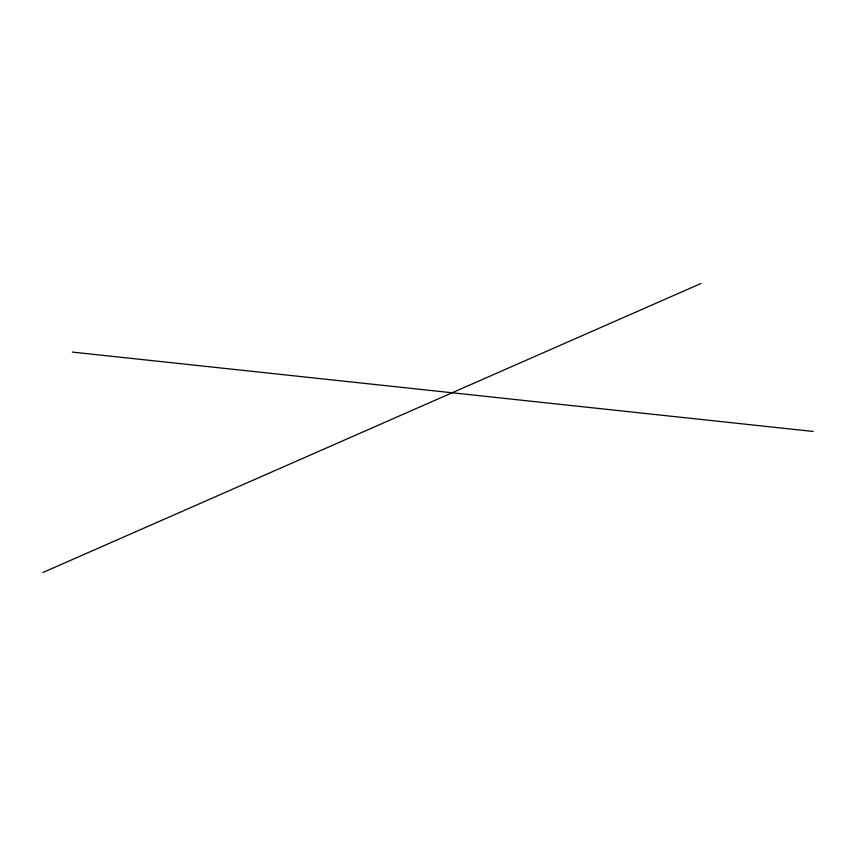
<?xml version="1.0" encoding="UTF-8"?>
<svg xmlns="http://www.w3.org/2000/svg" width="856" height="856" viewBox="0 0 856 856"><rect width="100%" height="100%" fill="white"/><g stroke="black" fill="none" stroke-linecap="round" stroke-linejoin="round"><path stroke-width="1.28" d="M42.8 572.546L701.075 283.454M72.3 352.073L813.2 431.456"/></g></svg>
